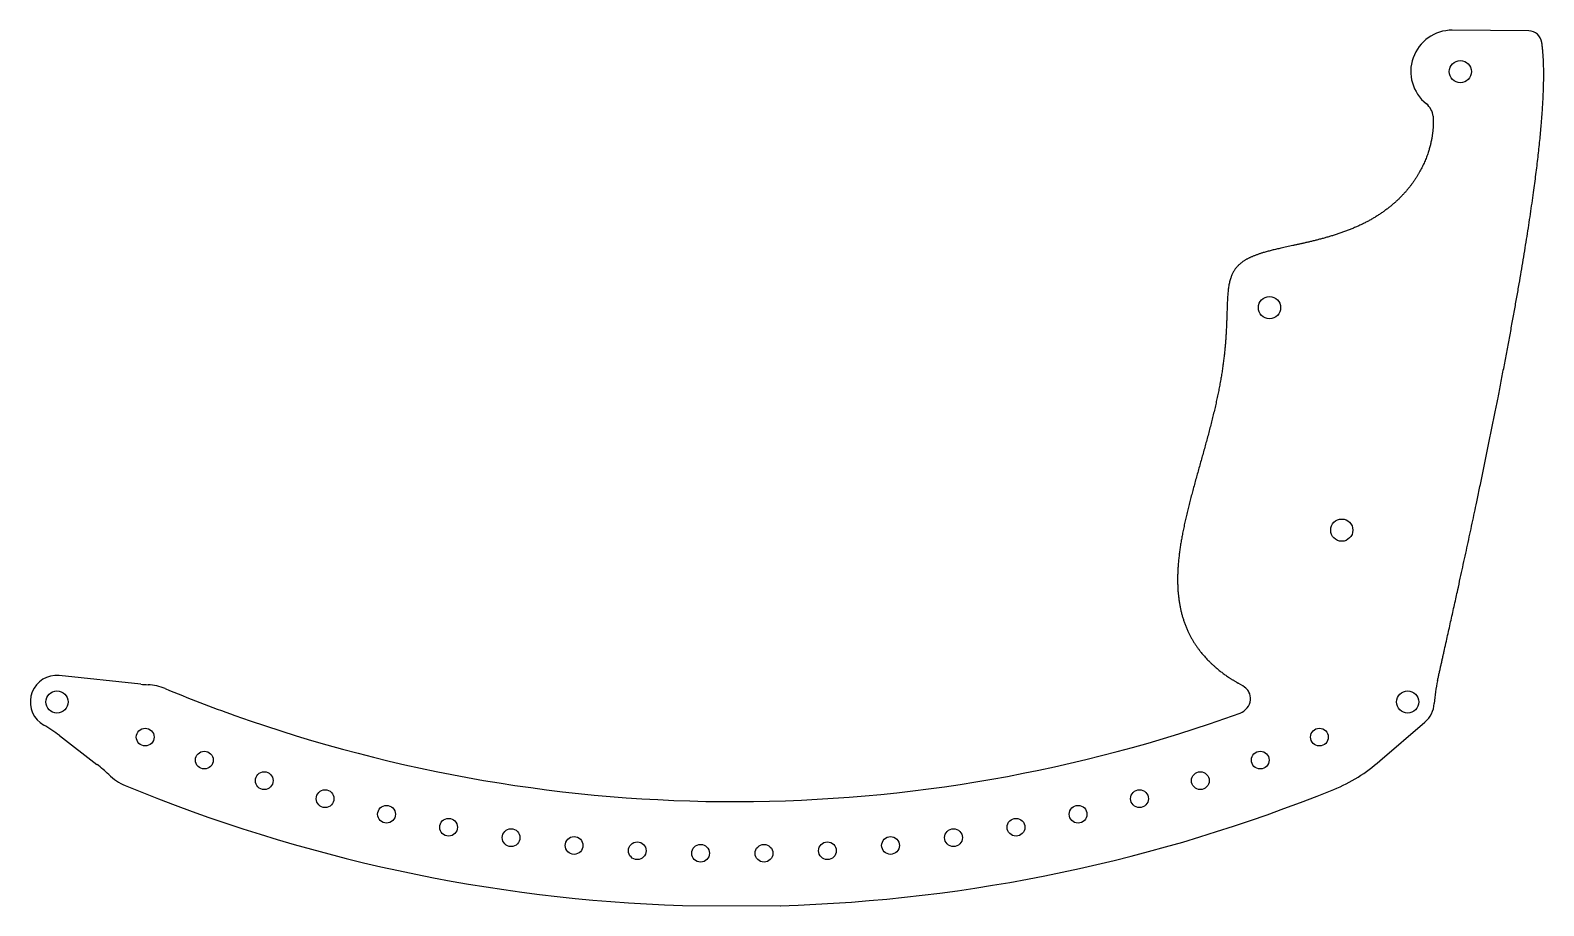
# Model space of a CAD drawing. Header units: millimetres. Extents: x -79 to 91, y -67 to 31.
import ezdxf

# ---------------------------------------------------------------- set-up
doc = ezdxf.new("R2010")
doc.units = ezdxf.units.MM
doc.layers.get('0').update_dxf_attribs({"linetype": 'CONTINUOUS'})

msp = doc.modelspace()

# ---------------------------------------------------------------- linework, layer by layer
for p, q in [((89.69, 31.09), (81.09, 31.16)), ((-75.81, -41.5), (-76.29, -41.5)), ((-66.62, -42.49), (-75.81, -41.5)), ((72.93, -51.12), (78.01, -46.77)), ((-75.77, -48.28), (-71.55, -51.54)), ((-5.62, -67.43), (5.41, -67.45))]:
    msp.add_line(p, q)
for centre, radius in [((82, 26.51), 1.25), ((60.5, -0.08), 1.25), ((68.64, -25.14), 1.25), ((-76.06, -44.49), 1.25), ((76.06, -44.49), 1.25), ((-66.12, -48.45), 1), ((66.12, -48.45), 1), ((-59.46, -51.04), 1), ((59.46, -51.04), 1), ((-52.71, -53.36), 1), ((52.71, -53.36), 1), ((-45.86, -55.39), 1), ((45.86, -55.39), 1), ((-38.94, -57.14), 1), ((38.94, -57.14), 1), ((-31.95, -58.61), 1), ((31.95, -58.61), 1), ((-24.91, -59.78), 1), ((24.91, -59.78), 1), ((-17.82, -60.66), 1), ((-10.7, -61.25), 1), ((-3.57, -61.54), 1), ((3.57, -61.54), 1), ((10.71, -61.25), 1), ((17.82, -60.66), 1)]:
    msp.add_circle(centre, radius)
for centre, radius, start, end in [((81.06, 26.52), 4.65, 89.6924, 231.4837), ((89.68, 29.59), 1.5, 8.0962, 89.5121), ((76.92, 21.32), 2, 4.3976, 51.4837), ((-76.06, -44.49), 3, 94.3511, 240.3828), ((-64.98, -27.33), 15.25, 263.8531, 266.9272), ((-66.12, -48.45), 5.9, 67.5407, 86.9272), ((94.29, -45.48), 15.25, 167.2072, 176.8948), ((0.22, 112.03), 167.75, 247.5407, 250.4067), ((0.22, 112.03), 167.75, 250.4067, 289.8525), ((76.06, -44.49), 3, 310.5235, 356.8948), ((-85.08, -60.36), 15.25, 52.3579, 60.3828), ((60.97, -37.67), 18, 292.0865, 311.6291), ((-80.86, -63.61), 15.25, 45.8005, 52.3579), ((-66.12, -48.45), 5.9, 225.8005, 247.5407), ((0.22, 112.03), 179.55, 247.5407, 268.1357), ((0.22, 112.03), 179.55, 271.6555, 292.0865)]:
    msp.add_arc(centre, radius, start, end)
for points, knots in [([(79.42, -42.11), (79.95, -39.74), (81.08, -34.71), (82.74, -27.22), (84.79, -17.57), (87.05, -6.27), (88.97, 4.3), (90.43, 13.64), (91.24, 20.84), (91.46, 25.36), (91.38, 27.99), (91.23, 29.34), (91.17, 29.8)], [0.0131615, 0.0131615, 0.0131615, 0.0131615, 0.0131615, 0.0131615, 0.1, 0.2, 0.3, 0.4, 0.5, 0.6, 0.7, 0.7568024, 0.7568024, 0.7568024, 0.7568024, 0.7568024, 0.7568024]), ([(78.92, 21.47), (78.93, 21.32), (78.96, 20.74), (78.93, 19.71), (78.69, 18.16), (77.99, 16.06), (76.61, 13.71), (74.65, 11.58), (72.15, 9.8), (69.2, 8.45), (66, 7.52), (62.87, 6.85), (60.1, 6.28), (57.95, 5.56), (56.56, 4.52), (55.9, 3), (55.72, 0.96), (55.7, -1.61), (55.55, -4.66), (55.09, -8.11), (54.29, -11.86), (53.23, -15.81), (52.07, -19.82), (51.01, -23.79), (50.25, -27.61), (49.99, -31.18), (50.38, -34.45), (51.49, -37.36), (53.09, -39.5), (54.72, -40.94), (56.04, -41.83), (56.82, -42.29), (56.96, -42.37)], [0.0876638, 0.0876638, 0.0876638, 0.0876638, 0.0876638, 0.0876638, 0.1, 0.1333333, 0.1666667, 0.2, 0.2333333, 0.2666667, 0.3, 0.3333333, 0.3666667, 0.4, 0.4333333, 0.4666667, 0.5, 0.5333333, 0.5666667, 0.6, 0.6333333, 0.6666667, 0.7, 0.7333333, 0.7666667, 0.8, 0.8333333, 0.8666667, 0.9, 0.9333333, 0.9666667, 0.9737047, 0.9737047, 0.9737047, 0.9737047, 0.9737047, 0.9737047])]:
    msp.add_open_spline(points, degree=5, knots=knots)
msp.add_open_spline([(57.19, -45.75), (57.49, -45.64), (58.06, -45.23), (58.44, -44.25), (58.27, -43.36), (57.79, -42.85), (56.96, -42.37)], degree=3)

doc.saveas('drawing.dxf')
